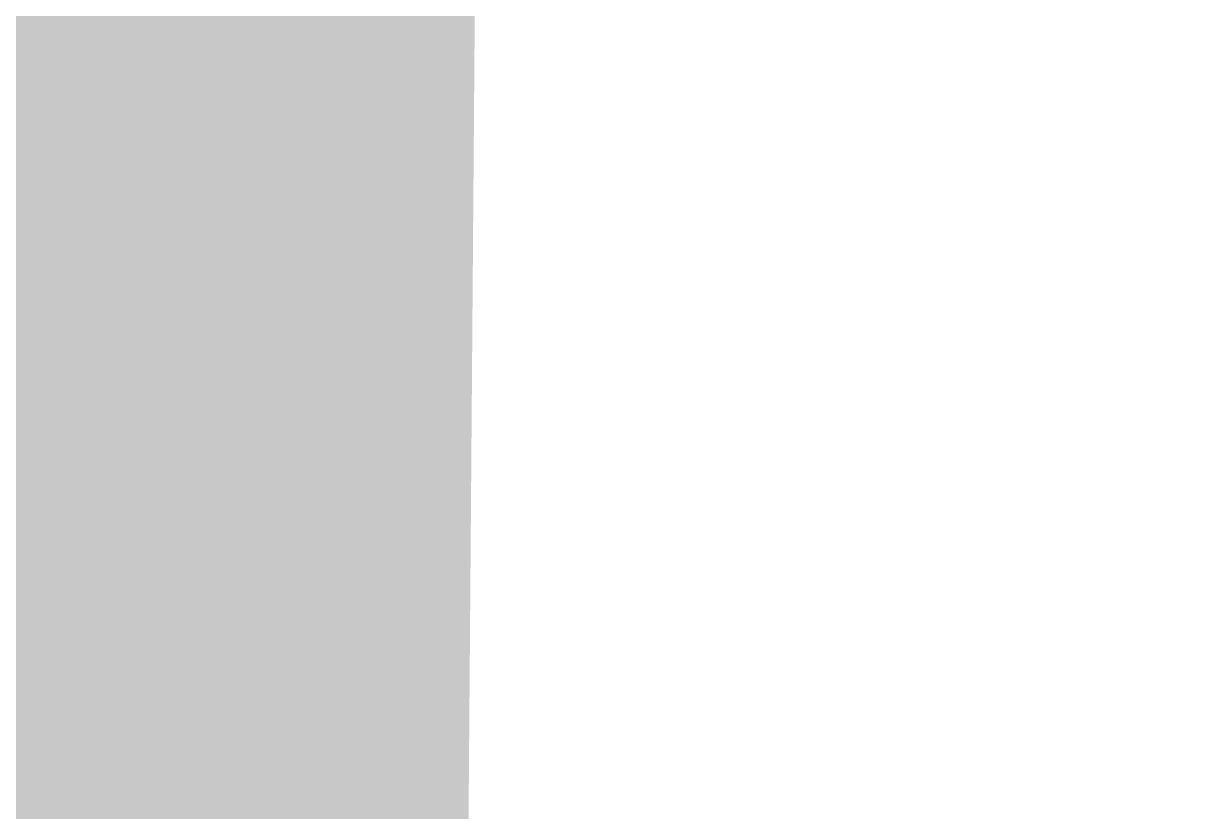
# Model space of a CAD drawing. Header units: metres. Extents: x 326467 to 340077, y 1811030 to 1824953.
# Drawn here: x 328425.466 to 328430.292, y 1812806.41 to 1812809.622 of the extents above; entities that cross this region are included whole.
import ezdxf

# ---------------------------------------------------------------- set-up
doc = ezdxf.new("R2010")
doc.units = ezdxf.units.M
doc.header["$MEASUREMENT"] = 0
for name, color, linetype in [('CRZ LINE FOR RIVER OR CREEK', 84, 'Continuous'), ('HAZARDS LINE', 1, 'Continuous'), ('NDZ-200M FROM CRZ', 30, 'Continuous')]:
    doc.layers.add(name, color=color, linetype=linetype)

# ---------------------------------------------------------------- blocks, each defined once
blk = doc.blocks.new('16')
at = {"layer": 'CRZ LINE FOR RIVER OR CREEK', "ltscale": 0.1, "const_width": 3.0321, "flags": 128}
blk.add_lwpolyline([(327485.0377, 1812701.8813), (327519.3516, 1812695.5515), (327577.0921, 1812724.6005), (327604.7887, 1812765.6502), (327607.5061, 1812829.9652), (327664.2087, 1812989.4649), (327769.0599, 1813097.956), (327828.0183, 1813141.9775), (327886.7896, 1813161.7405), (327934.034, 1813193.5132), (327984.3779, 1813226.4912), (328040.9951, 1813230.689), (328113.2927, 1813223.6437), (328192.9332, 1813206.3444), (328242.7909, 1813176.3001), (328250.3277, 1813122.5454), (328246.1137, 1813100.3397), (328261.8622, 1813045.6334), (328328.0787, 1812982.4511), (328393.8585, 1812862.6657), (328500.1042, 1812715.8481), (328586.46, 1812675.1869)], dxfattribs=at)
at = {"layer": 'HAZARDS LINE', "lineweight": 18, "const_width": 3.0321}
blk.add_lwpolyline([(328438.2629, 1812854.2364), (328442.2741, 1812850.1621), (328442.2429, 1812846.119), (328438.2005, 1812846.1502), (328434.158, 1812846.1814), (328434.1268, 1812842.1384), (328430.0532, 1812838.1265), (328430.022, 1812834.0834), (328429.9908, 1812830.0403), (328429.9596, 1812825.9973), (328425.9171, 1812826.0285), (328425.8859, 1812821.9854), (328425.8547, 1812817.9423), (328425.8235, 1812813.8992), (328425.7923, 1812809.8562), (328425.7611, 1812805.8131), (328421.7187, 1812805.8443), (328421.6875, 1812801.8012), (328417.5827, 1812793.7463)], dxfattribs=at)
at = {"layer": 'NDZ-200M FROM CRZ', "const_width": 3.0321, "flags": 128}
blk.add_lwpolyline([(327485.0377, 1812701.8813), (327519.3516, 1812695.5515), (327577.0921, 1812724.6005), (327604.7887, 1812765.6502), (327607.5061, 1812829.9652), (327664.2087, 1812989.4649), (327769.0599, 1813097.956), (327828.0183, 1813141.9775), (327886.7896, 1813161.7405), (327934.034, 1813193.5132), (327984.3779, 1813226.4912), (328040.9951, 1813230.689), (328113.2927, 1813223.6437), (328192.9332, 1813206.3444), (328242.7909, 1813176.3001), (328250.3277, 1813122.5454), (328246.1137, 1813100.3397), (328261.8622, 1813045.6334), (328328.0787, 1812982.4511), (328393.8585, 1812862.6657), (328500.1042, 1812715.8481), (328586.46, 1812675.1869)], dxfattribs=at)

msp = doc.modelspace()

# ---------------------------------------------------------------- block references
msp.add_blockref('16', (0, 0))

doc.saveas('drawing.dxf')
